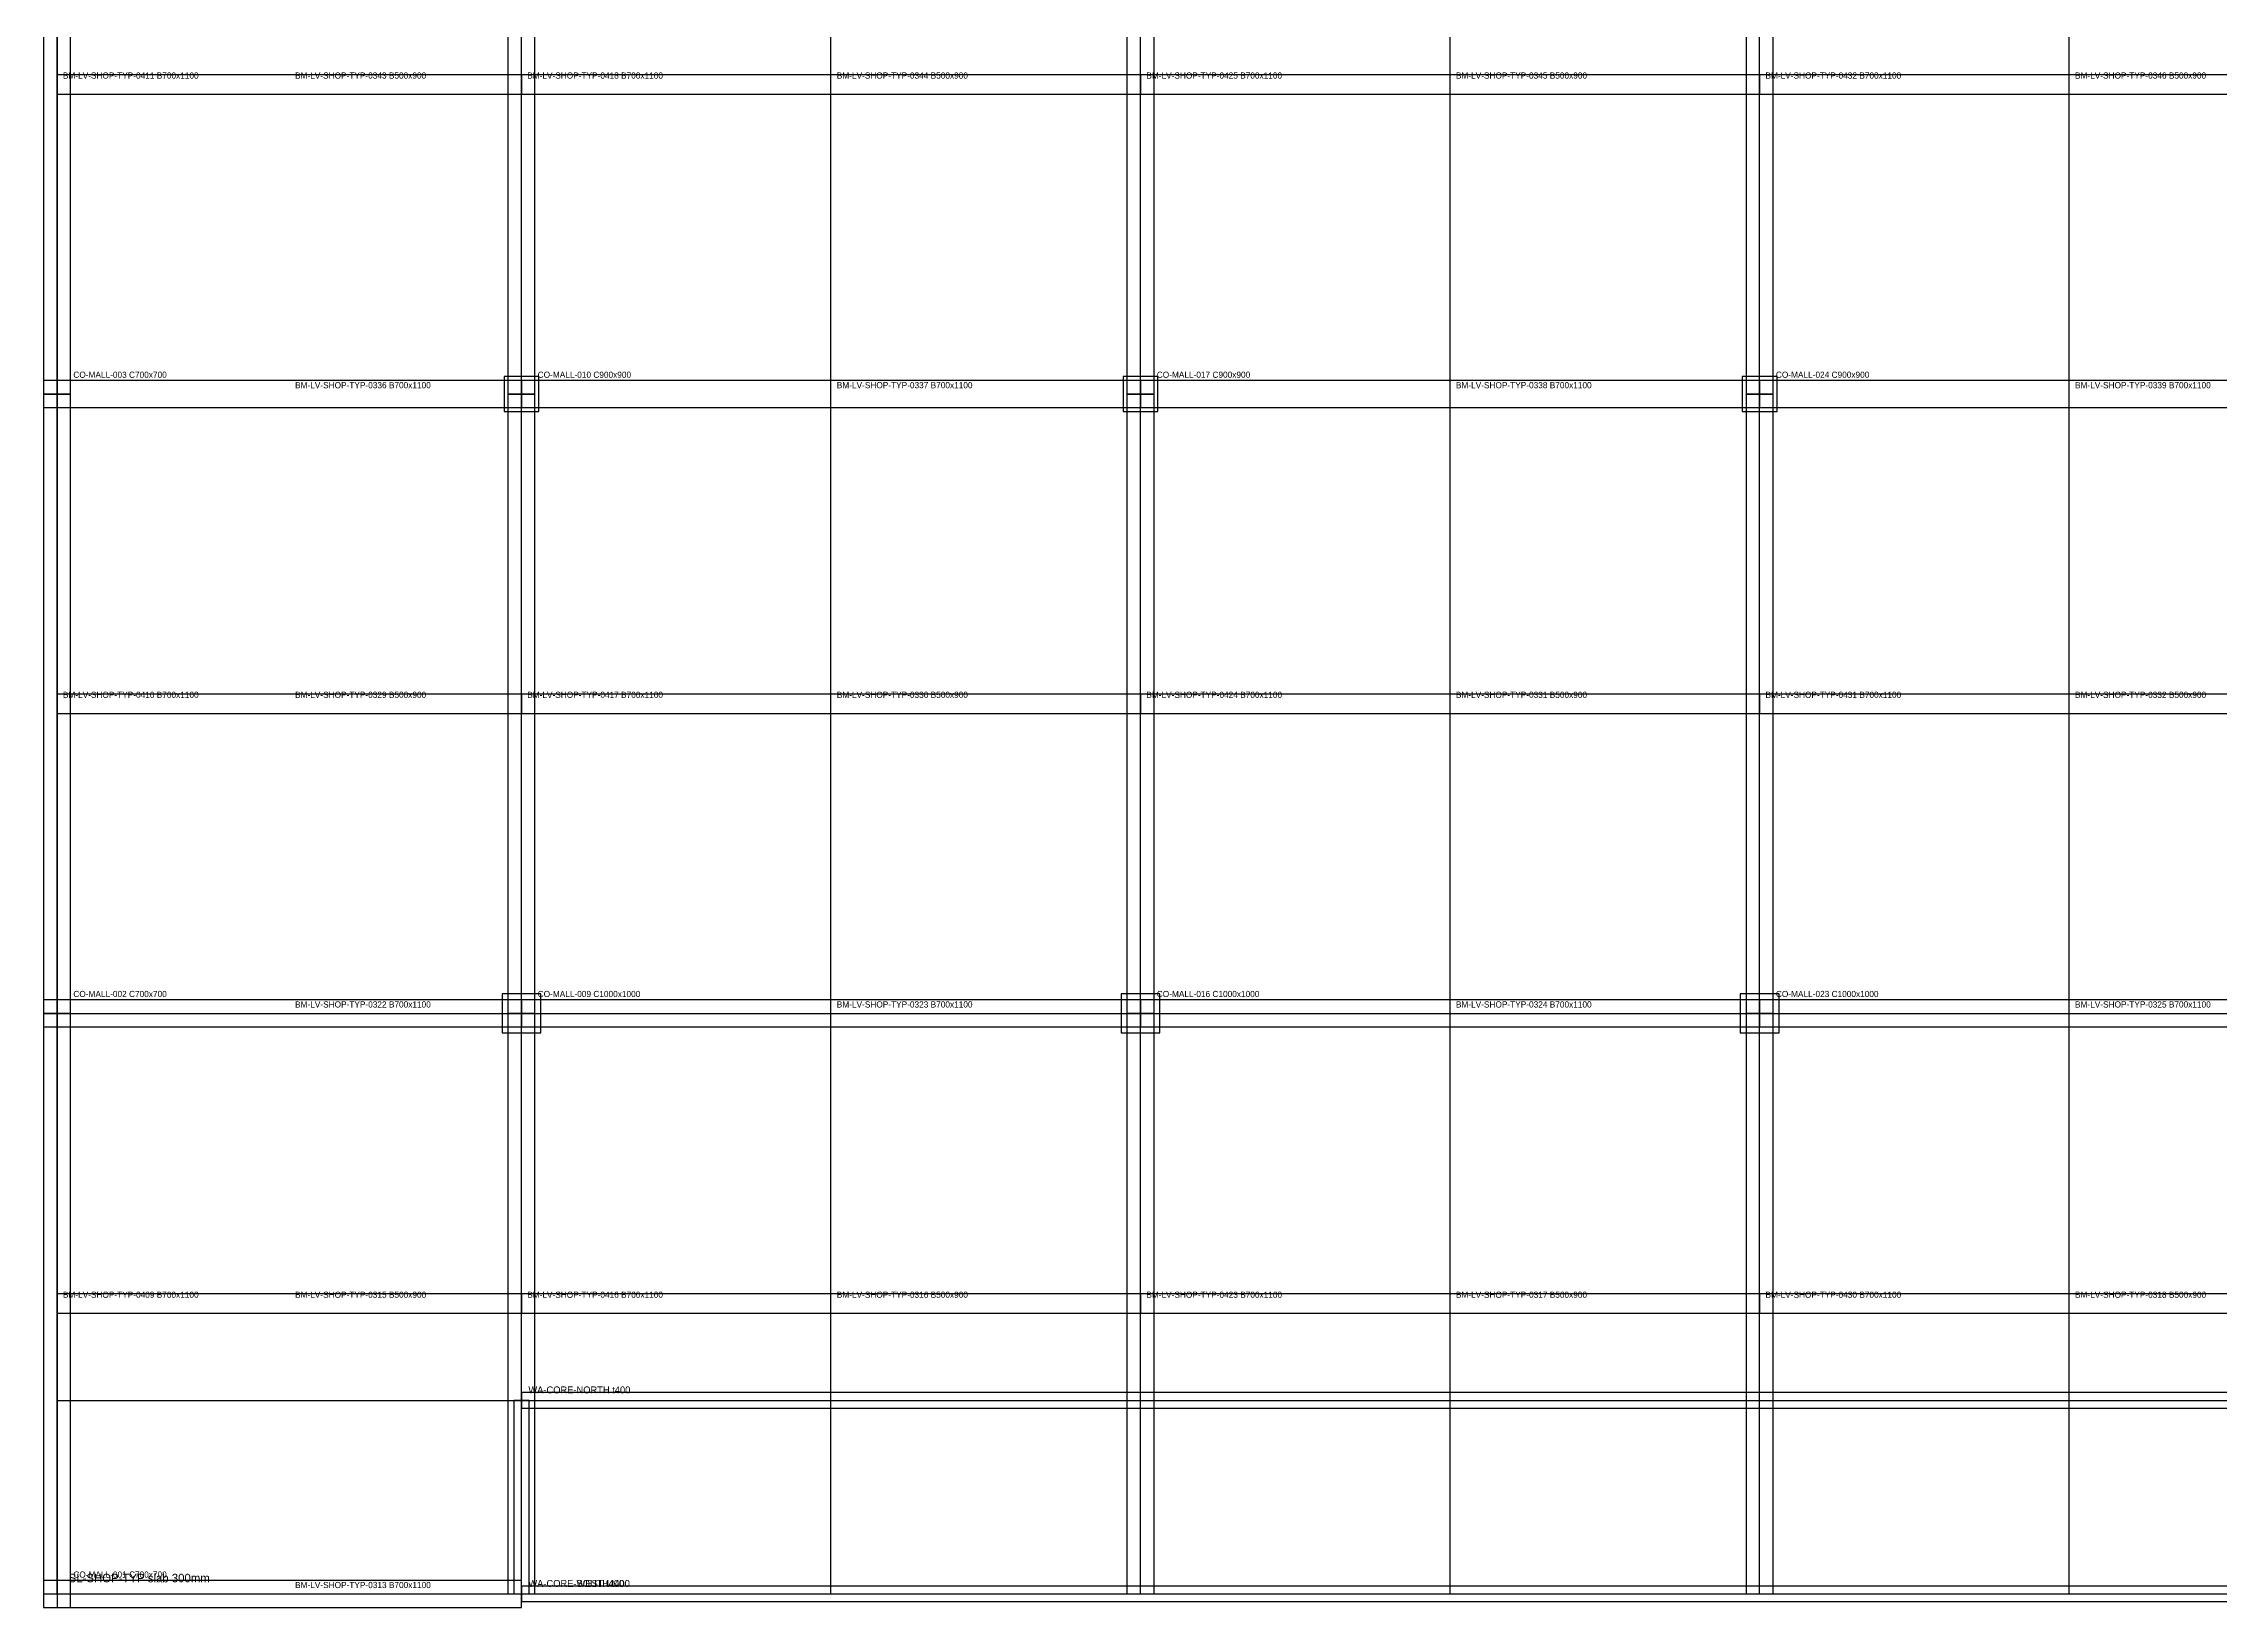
# Model space of a CAD drawing. Header units: millimetres. Extents: x -450 to 227101, y -254450 to 109948.
# Drawn here: x -350 to 55909, y -127350 to -86944 of the extents above; entities that cross this region are included whole.
import ezdxf

# ---------------------------------------------------------------- set-up
doc = ezdxf.new("R2010")
doc.units = ezdxf.units.MM
for name, color, linetype in [('LV-SHOP-TYP_BEAM', 5, 'Continuous'), ('LV-SHOP-TYP_COLUMN', 1, 'Continuous'), ('LV-SHOP-TYP_GRID', 8, 'Continuous'), ('LV-SHOP-TYP_SLAB', 7, 'Continuous'), ('LV-SHOP-TYP_WALL', 3, 'Continuous'), ('TEXT', 7, 'Continuous')]:
    doc.layers.add(name, color=color, linetype=linetype)

msp = doc.modelspace()

# ---------------------------------------------------------------- linework, layer by layer
at = {"layer": 'LV-SHOP-TYP_BEAM'}
for points in [[(-350, -96000), (350, -96000), (350, -80000), (-350, -80000), (-350, -96000)], [(11650, -96000), (12350, -96000), (12350, -80000), (11650, -80000), (11650, -96000)], [(27650, -96000), (28350, -96000), (28350, -80000), (27650, -80000), (27650, -96000)], [(43650, -96000), (44350, -96000), (44350, -80000), (43650, -80000), (43650, -96000)], [(0, -87750), (0, -88250), (12000, -88250), (12000, -87750), (0, -87750)], [(12000, -87750), (12000, -88250), (28000, -88250), (28000, -87750), (12000, -87750)], [(28000, -87750), (28000, -88250), (44000, -88250), (44000, -87750), (28000, -87750)], [(44000, -87750), (44000, -88250), (60000, -88250), (60000, -87750), (44000, -87750)], [(-350, -112000), (350, -112000), (350, -96000), (-350, -96000), (-350, -112000)], [(0, -95650), (0, -96350), (12000, -96350), (12000, -95650), (0, -95650)], [(11650, -112000), (12350, -112000), (12350, -96000), (11650, -96000), (11650, -112000)], [(12000, -95650), (12000, -96350), (28000, -96350), (28000, -95650), (12000, -95650)], [(27650, -112000), (28350, -112000), (28350, -96000), (27650, -96000), (27650, -112000)], [(28000, -95650), (28000, -96350), (44000, -96350), (44000, -95650), (28000, -95650)], [(43650, -112000), (44350, -112000), (44350, -96000), (43650, -96000), (43650, -112000)], [(44000, -95650), (44000, -96350), (60000, -96350), (60000, -95650), (44000, -95650)], [(0, -103750), (0, -104250), (12000, -104250), (12000, -103750), (0, -103750)], [(12000, -103750), (12000, -104250), (28000, -104250), (28000, -103750), (12000, -103750)], [(28000, -103750), (28000, -104250), (44000, -104250), (44000, -103750), (28000, -103750)], [(44000, -103750), (44000, -104250), (60000, -104250), (60000, -103750), (44000, -103750)], [(0, -111650), (0, -112350), (12000, -112350), (12000, -111650), (0, -111650)], [(12000, -111650), (12000, -112350), (28000, -112350), (28000, -111650), (12000, -111650)], [(28000, -111650), (28000, -112350), (44000, -112350), (44000, -111650), (28000, -111650)], [(44000, -111650), (44000, -112350), (60000, -112350), (60000, -111650), (44000, -111650)], [(-350, -127000), (350, -127000), (350, -112000), (-350, -112000), (-350, -127000)], [(11650, -127000), (12350, -127000), (12350, -112000), (11650, -112000), (11650, -127000)], [(27650, -127000), (28350, -127000), (28350, -112000), (27650, -112000), (27650, -127000)], [(43650, -127000), (44350, -127000), (44350, -112000), (43650, -112000), (43650, -127000)], [(0, -119250), (0, -119750), (12000, -119750), (12000, -119250), (0, -119250)], [(12000, -119250), (12000, -119750), (28000, -119750), (28000, -119250), (12000, -119250)], [(28000, -119250), (28000, -119750), (44000, -119750), (44000, -119250), (28000, -119250)], [(44000, -119250), (44000, -119750), (60000, -119750), (60000, -119250), (44000, -119250)], [(0, -126650), (0, -127350), (12000, -127350), (12000, -126650), (0, -126650)]]:
    msp.add_lwpolyline(points, close=True, dxfattribs=at)
at = {"layer": 'LV-SHOP-TYP_COLUMN'}
for points in [[(11550, -96450), (12450, -96450), (12450, -95550), (11550, -95550), (11550, -96450)], [(27550, -96450), (28450, -96450), (28450, -95550), (27550, -95550), (27550, -96450)], [(43550, -96450), (44450, -96450), (44450, -95550), (43550, -95550), (43550, -96450)], [(-350, -96350), (350, -96350), (350, -95650), (-350, -95650), (-350, -96350)], [(-350, -112350), (350, -112350), (350, -111650), (-350, -111650), (-350, -112350)], [(11500, -112500), (12500, -112500), (12500, -111500), (11500, -111500), (11500, -112500)], [(27500, -112500), (28500, -112500), (28500, -111500), (27500, -111500), (27500, -112500)], [(43500, -112500), (44500, -112500), (44500, -111500), (43500, -111500), (43500, -112500)], [(-350, -127350), (350, -127350), (350, -126650), (-350, -126650), (-350, -127350)]]:
    msp.add_lwpolyline(points, close=True, dxfattribs=at)
at = {"layer": 'LV-SHOP-TYP_GRID'}
for points in [[(0, -127000), (0, -25000)], [(12000, -127000), (12000, -25000)], [(20000, -127000), (20000, -25000)], [(28000, -127000), (28000, -25000)], [(36000, -127000), (36000, -25000)], [(44000, -127000), (44000, -25000)], [(52000, -127000), (52000, -25000)], [(0, -112000), (104000, -112000)], [(0, -122000), (104000, -122000)], [(0, -127000), (104000, -127000)]]:
    msp.add_lwpolyline(points, dxfattribs=at)
at = {"layer": 'LV-SHOP-TYP_SLAB'}
msp.add_lwpolyline([(0, -127000), (104000, -127000), (104000, -25000), (0, -25000), (0, -127000)], close=True, dxfattribs=at)
at = {"layer": 'LV-SHOP-TYP_WALL'}
for points in [[(11800, -127000), (12200, -127000), (12200, -122000), (11800, -122000), (11800, -127000)], [(12000, -121800), (12000, -122200), (92000, -122200), (92000, -121800), (12000, -121800)], [(12000, -126800), (12000, -127200), (92000, -127200), (92000, -126800), (12000, -126800)]]:
    msp.add_lwpolyline(points, close=True, dxfattribs=at)

# ---------------------------------------------------------------- texts
at = {"layer": 'TEXT'}
for s, height, p in [('BM-LV-SHOP-TYP-0411 B700x1100', 160, (150, -87850)), ('BM-LV-SHOP-TYP-0343 B500x900', 160, (6150, -87850)), ('BM-LV-SHOP-TYP-0418 B700x1100', 160, (12150, -87850)), ('BM-LV-SHOP-TYP-0344 B500x900', 160, (20150, -87850)), ('BM-LV-SHOP-TYP-0425 B700x1100', 160, (28150, -87850)), ('BM-LV-SHOP-TYP-0345 B500x900', 160, (36150, -87850)), ('BM-LV-SHOP-TYP-0432 B700x1100', 160, (44150, -87850)), ('BM-LV-SHOP-TYP-0346 B500x900', 160, (52150, -87850)), ('CO-MALL-003 C700x700', 160, (420, -95580)), ('CO-MALL-010 C900x900', 160, (12420, -95580)), ('CO-MALL-017 C900x900', 160, (28420, -95580)), ('CO-MALL-024 C900x900', 160, (44420, -95580)), ('BM-LV-SHOP-TYP-0336 B700x1100', 160, (6150, -95850)), ('BM-LV-SHOP-TYP-0337 B700x1100', 160, (20150, -95850)), ('BM-LV-SHOP-TYP-0338 B700x1100', 160, (36150, -95850)), ('BM-LV-SHOP-TYP-0339 B700x1100', 160, (52150, -95850)), ('BM-LV-SHOP-TYP-0410 B700x1100', 160, (150, -103850)), ('BM-LV-SHOP-TYP-0329 B500x900', 160, (6150, -103850)), ('BM-LV-SHOP-TYP-0417 B700x1100', 160, (12150, -103850)), ('BM-LV-SHOP-TYP-0330 B500x900', 160, (20150, -103850)), ('BM-LV-SHOP-TYP-0424 B700x1100', 160, (28150, -103850)), ('BM-LV-SHOP-TYP-0331 B500x900', 160, (36150, -103850)), ('BM-LV-SHOP-TYP-0431 B700x1100', 160, (44150, -103850)), ('BM-LV-SHOP-TYP-0332 B500x900', 160, (52150, -103850)), ('CO-MALL-002 C700x700', 160, (420, -111580)), ('BM-LV-SHOP-TYP-0322 B700x1100', 160, (6150, -111850)), ('CO-MALL-009 C1000x1000', 160, (12420, -111580)), ('BM-LV-SHOP-TYP-0323 B700x1100', 160, (20150, -111850)), ('CO-MALL-016 C1000x1000', 160, (28420, -111580)), ('BM-LV-SHOP-TYP-0324 B700x1100', 160, (36150, -111850)), ('CO-MALL-023 C1000x1000', 160, (44420, -111580)), ('BM-LV-SHOP-TYP-0325 B700x1100', 160, (52150, -111850)), ('BM-LV-SHOP-TYP-0409 B700x1100', 160, (150, -119350)), ('BM-LV-SHOP-TYP-0315 B500x900', 160, (6150, -119350)), ('BM-LV-SHOP-TYP-0416 B700x1100', 160, (12150, -119350)), ('BM-LV-SHOP-TYP-0316 B500x900', 160, (20150, -119350)), ('BM-LV-SHOP-TYP-0423 B700x1100', 160, (28150, -119350)), ('BM-LV-SHOP-TYP-0317 B500x900', 160, (36150, -119350)), ('BM-LV-SHOP-TYP-0430 B700x1100', 160, (44150, -119350)), ('BM-LV-SHOP-TYP-0318 B500x900', 160, (52150, -119350)), ('WA-CORE-NORTH t400', 180, (12180, -121820)), ('SL-SHOP-TYP slab 300mm', 220, (300, -126700)), ('CO-MALL-001 C700x700', 160, (420, -126580)), ('BM-LV-SHOP-TYP-0313 B700x1100', 160, (6150, -126850)), ('WA-CORE-SOUTH t400', 180, (12180, -126820)), ('WA-CORE-WEST t400', 180, (12180, -126820))]:
    msp.add_text(s, height=height, dxfattribs=at).set_placement(p)

doc.saveas('drawing.dxf')
